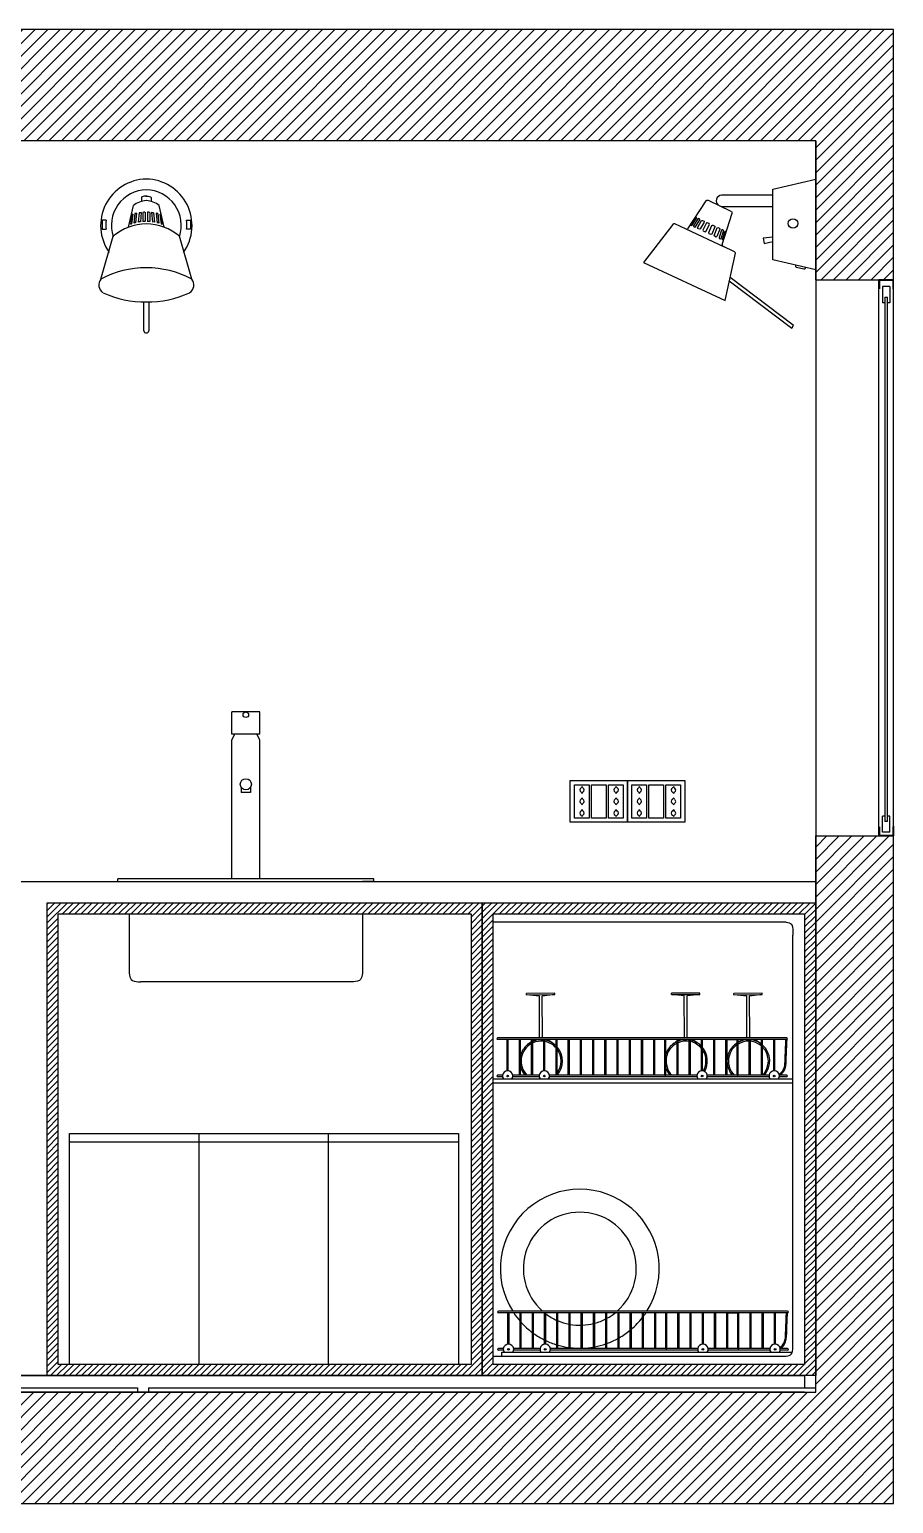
# Model space of a CAD drawing. Header units: millimetres. Extents: x 3813 to 53761, y -2555 to 21253.
# Drawn here: x 5500 to 7054, y 1226 to 3876 of the extents above; entities that cross this region are included whole.
import ezdxf

# ---------------------------------------------------------------- set-up
doc = ezdxf.new("R2010")
doc.units = ezdxf.units.MM
for name, color, linetype in [('A-WALL-FULL', 255, 'Continuous'), ('WIDE_SEZ', 1, 'Continuous'), ('XFINE_DET', 8, 'Continuous')]:
    doc.layers.add(name, color=color, linetype=linetype)
pattern_1 = [(45, (217.6939, 206.9422), (-0.56126601, 0.56126601), [])]

# ---------------------------------------------------------------- blocks, each defined once
blk = doc.blocks.new('d')
h = blk.add_hatch()
h.set_pattern_fill('ANSI31', color=0, scale=0.5)
h.set_pattern_definition([(45, (217.6939, 206.9422), (-1.122532, 1.122532), [])])
h.paths.add_polyline_path([(4741.75, 1964.87), (4417.63, 1964.87), (4417.63, 1944.87), (4727.75, 1944.87), (4727.75, 1919.87), (4741.75, 1919.87), (4741.75, 1919.88)])
h.paths.add_polyline_path([(4741.75, 1819.87), (4727.75, 1819.87), (4727.75, 1719.87), (4417.63, 1719.87), (4417.63, 1699.87), (4741.75, 1699.87)])
h.paths.add_polyline_path([(4441.75, 1944.87), (4437.75, 1944.87), (4437.75, 1720.67), (4441.75, 1720.67)])
h = blk.add_hatch()
h.set_pattern_fill('ANSI31', color=0, scale=0.25)
h.set_pattern_definition(pattern_1)
h.paths.add_polyline_path([(4589.5, 1807.87), (4589.5, 1722.87), (4667.75, 1722.87), (4667.75, 1807.87)])
h.paths.add_polyline_path([(4665.75, 1805.87), (4665.75, 1724.87), (4591.5, 1724.87), (4591.5, 1805.87)], flags=16)
h = blk.add_hatch()
h.set_pattern_fill('ANSI31', color=0, scale=0.25)
h.set_pattern_definition(pattern_1)
h.paths.add_polyline_path([(4667.75, 1807.87), (4667.75, 1722.87), (4727.75, 1722.87), (4727.75, 1807.87)])
h.paths.add_polyline_path([(4669.75, 1805.87), (4725.75, 1805.87), (4725.75, 1724.87), (4669.75, 1724.87)], flags=16)
at = {"layer": 'XFINE_DET'}
for points in [[(4741.75, 1918.2), (4741.5, 1918.2), (4741.5, 1919.62), (4739.37, 1919.62), (4739.37, 1918.2), (4739.12, 1918.2), (4739.12, 1919.87), (4741.75, 1919.87)], [(4741.75, 1821.53), (4741.5, 1821.53), (4741.5, 1820.12), (4739.37, 1820.12), (4739.37, 1821.53), (4739.12, 1821.53), (4739.12, 1819.87), (4741.75, 1819.87)]]:
    blk.add_hatch(color=256, dxfattribs=at).paths.add_polyline_path(points, flags=0)
for p, q in [((4727.75, 1919.87), (4727.75, 1944.87)), ((4727.75, 1919.87), (4727.75, 1852.09)), ((4741.75, 1919.87), (4739.12, 1919.87)), ((4727.75, 1852.09), (4727.75, 1819.87)), ((4727.75, 1819.87), (4727.75, 1722.87)), ((4502.75, 1811.67), (4727.75, 1811.67)), ((4602.25, 1811.67), (4604.25, 1811.67)), ((4648.25, 1811.67), (4646.25, 1811.67)), ((4589.5, 1722.87), (4589.5, 1807.87)), ((4667.75, 1807.87), (4667.75, 1722.87)), ((4669.75, 1775.49), (4669.75, 1776.19)), ((4660.05, 1722.87), (4441.75, 1722.87)), ((4727.75, 1722.87), (4441.75, 1722.87)), ((4443.75, 1722.87), (4725.75, 1722.87)), ((4727.75, 1722.87), (4660.05, 1722.87)), ((4725.75, 1722.87), (4725.75, 1720.67)), ((4725.75, 1719.87), (4443.75, 1719.87)), ((4485.75, 1720.67), (4605.75, 1720.67)), ((4605.75, 1720.67), (4605.75, 1719.87)), ((4607.75, 1720.67), (4607.75, 1719.87)), ((4607.75, 1720.67), (4727.75, 1720.67))]:
    blk.add_line(p, q)
at = {"layer": 'WIDE_SEZ'}
for p, q in [((4741.75, 1964.87), (4417.63, 1964.87)), ((4741.75, 1919.87), (4741.75, 1964.87)), ((4727.75, 1944.87), (4417.63, 1944.87)), ((4727.75, 1944.87), (4727.75, 1919.87)), ((4727.75, 1919.87), (4741.75, 1919.87)), ((4727.75, 1719.87), (4727.75, 1819.87)), ((4727.75, 1819.87), (4741.75, 1819.87)), ((4741.75, 1699.87), (4741.75, 1819.87)), ((4417.63, 1719.87), (4727.75, 1719.87)), ((4417.63, 1699.87), (4741.75, 1699.87))]:
    blk.add_line(p, q, dxfattribs=at)
for points in [[(4589.5, 1807.87), (4667.75, 1807.87), (4667.75, 1722.87), (4589.5, 1722.87)], [(4667.75, 1807.87), (4727.75, 1807.87), (4727.75, 1722.87), (4667.75, 1722.87)], [(4591.5, 1805.87), (4665.75, 1805.87), (4665.75, 1724.87), (4591.5, 1724.87)], [(4669.75, 1805.87), (4725.75, 1805.87), (4725.75, 1724.87), (4669.75, 1724.87)]]:
    blk.add_lwpolyline(points, close=True, dxfattribs=at)
at = {"layer": 'XFINE_DET'}
for p, q in [((4604.16, 1929.31), (4605.02, 1933.22)), ((4606.74, 1931.98), (4606.73, 1930.33)), ((4607.95, 1931.98), (4607.96, 1930.33)), ((4610.53, 1929.31), (4609.67, 1933.22)), ((4708.01, 1934.04), (4704.71, 1929.05)), ((4712.57, 1932.16), (4708.46, 1934.1)), ((4710.95, 1926.19), (4712.7, 1931.85)), ((4702.06, 1929.83), (4696.77, 1922.97)), ((4704.43, 1928.99), (4702.39, 1929.92)), ((4599.18, 1919.97), (4601.39, 1927.69)), ((4615.51, 1919.97), (4613.3, 1927.69)), ((4704.38, 1929.02), (4711.3, 1925.78)), ((4713.12, 1924.91), (4711.03, 1925.92)), ((4711.45, 1916.12), (4713.3, 1924.63)), ((4696.77, 1922.97), (4711.45, 1916.12)), ((4727.75, 1922.87), (4727.75, 1919.87)), ((4739.12, 1907.07), (4739.12, 1919.88)), ((4741.1, 1918.64), (4739.77, 1918.64)), ((4739.77, 1918.64), (4739.77, 1915.72)), ((4741.1, 1918.64), (4741.1, 1915.72)), ((4741.75, 1907.07), (4741.75, 1919.88)), ((4741.75, 1848.13), (4741.75, 1919.87)), ((4740.19, 1916.72), (4740.69, 1916.72)), ((4740.19, 1916.72), (4740.19, 1907.07)), ((4740.69, 1907.07), (4740.69, 1916.72)), ((4740.19, 1915.72), (4739.77, 1915.72)), ((4741.1, 1915.72), (4740.69, 1915.72)), ((4739.12, 1903.13), (4739.12, 1907.07)), ((4740.19, 1907.07), (4740.19, 1903.13)), ((4740.69, 1903.13), (4740.69, 1907.07)), ((4741.75, 1903.13), (4741.75, 1907.07)), ((4739.12, 1819.87), (4739.12, 1903.13)), ((4740.19, 1903.13), (4740.19, 1822.45)), ((4740.69, 1822.45), (4740.69, 1903.13)), ((4741.75, 1819.87), (4741.75, 1903.13)), ((4741.75, 1819.87), (4741.75, 1848.13)), ((4622.75, 1838.17), (4622.75, 1842.17)), ((4627.75, 1842.17), (4622.75, 1842.17)), ((4622.75, 1838.17), (4622.75, 1842.17)), ((4627.75, 1838.17), (4627.75, 1842.17)), ((4627.75, 1838.17), (4627.75, 1842.17)), ((4627.75, 1838.17), (4622.75, 1838.17)), ((4622.75, 1837.17), (4623.25, 1838.17)), ((4622.75, 1812.17), (4622.75, 1837.17)), ((4627.75, 1837.17), (4627.25, 1838.17)), ((4627.75, 1812.17), (4627.75, 1837.17)), ((4624.38, 1828.67), (4624.38, 1827.67)), ((4626.11, 1828.67), (4626.11, 1827.67)), ((4626.11, 1827.67), (4624.38, 1827.67)), ((4739.77, 1820.53), (4739.77, 1823.45)), ((4740.19, 1823.45), (4739.77, 1823.45)), ((4741.1, 1823.45), (4740.69, 1823.45)), ((4741.1, 1820.53), (4741.1, 1823.45)), ((4740.69, 1822.45), (4740.19, 1822.45)), ((4741.75, 1821.65), (4741.75, 1819.87)), ((4739.12, 1819.87), (4739.12, 1819.87)), ((4739.12, 1819.87), (4739.12, 1819.87)), ((4741.75, 1819.87), (4739.12, 1819.87)), ((4741.1, 1820.53), (4739.77, 1820.53)), ((4602.25, 1811.67), (4602.25, 1812.17)), ((4648.25, 1812.17), (4602.25, 1812.17)), ((4648.25, 1811.67), (4648.25, 1812.17)), ((4604.25, 1805.87), (4604.25, 1796.33)), ((4646.25, 1805.87), (4646.25, 1796.33)), ((4722.46, 1804.38), (4669.75, 1804.38)), ((4723.63, 1728.67), (4723.63, 1802.06)), ((4644.18, 1793.67), (4606.31, 1793.67)), ((4680.83, 1791.61), (4675.75, 1791.58)), ((4675.75, 1791.33), (4675.75, 1791.58)), ((4680.83, 1791.36), (4680.83, 1791.61)), ((4706.9, 1791.62), (4701.82, 1791.6)), ((4701.82, 1791.35), (4701.82, 1791.6)), ((4706.9, 1791.37), (4706.9, 1791.62)), ((4718.12, 1791.61), (4713.04, 1791.58)), ((4713.04, 1791.33), (4713.04, 1791.58)), ((4718.12, 1791.36), (4718.12, 1791.61)), ((4675.75, 1791.33), (4680.83, 1791.36)), ((4678.04, 1791.1), (4675.75, 1791.33)), ((4678.08, 1783.7), (4678.04, 1791.1)), ((4680.83, 1791.36), (4678.54, 1791.1)), ((4678.58, 1783.7), (4678.54, 1791.1)), ((4701.82, 1791.35), (4706.9, 1791.37)), ((4704.11, 1791.11), (4701.82, 1791.35)), ((4704.15, 1783.71), (4704.11, 1791.11)), ((4706.9, 1791.37), (4704.61, 1791.11)), ((4704.65, 1783.71), (4704.61, 1791.11)), ((4713.04, 1791.33), (4718.12, 1791.36)), ((4715.33, 1791.1), (4713.04, 1791.33)), ((4715.37, 1783.7), (4715.33, 1791.1)), ((4718.12, 1791.36), (4715.83, 1791.1)), ((4715.87, 1783.7), (4715.83, 1791.1)), ((4722.53, 1783.58), (4670.54, 1783.58)), ((4722.53, 1783.28), (4670.54, 1783.28)), ((4672.24, 1777.66), (4672.24, 1783.28)), ((4672.44, 1777.66), (4672.44, 1783.28)), ((4674.44, 1776.87), (4674.44, 1783.28)), ((4674.64, 1776.87), (4674.64, 1783.28)), ((4676.64, 1776.87), (4676.64, 1783.28)), ((4676.84, 1776.87), (4676.84, 1783.28)), ((4678.84, 1777.66), (4678.84, 1783.28)), ((4679.04, 1777.66), (4679.04, 1783.28)), ((4681.04, 1776.87), (4681.04, 1783.28)), ((4681.24, 1776.87), (4681.24, 1783.28)), ((4683.24, 1776.87), (4683.24, 1783.28)), ((4683.44, 1776.87), (4683.44, 1783.28)), ((4685.44, 1776.87), (4685.44, 1783.28)), ((4685.64, 1776.87), (4685.64, 1783.28)), ((4687.64, 1776.87), (4687.64, 1783.28)), ((4687.84, 1776.87), (4687.84, 1783.28)), ((4689.84, 1776.87), (4689.84, 1783.28)), ((4690.04, 1776.87), (4690.04, 1783.28)), ((4692.04, 1776.87), (4692.04, 1783.28)), ((4692.24, 1776.87), (4692.24, 1783.28)), ((4694.24, 1776.87), (4694.24, 1783.28)), ((4694.44, 1776.87), (4694.44, 1783.28)), ((4696.44, 1776.87), (4696.44, 1783.28)), ((4696.64, 1776.87), (4696.64, 1783.28)), ((4698.64, 1776.87), (4698.64, 1783.28)), ((4698.84, 1776.87), (4698.84, 1783.28)), ((4700.61, 1776.87), (4700.61, 1783.28)), ((4700.81, 1776.87), (4700.81, 1783.28)), ((4702.81, 1776.87), (4702.81, 1783.28)), ((4703.01, 1776.87), (4703.01, 1783.28)), ((4705.01, 1776.87), (4705.01, 1783.28)), ((4705.21, 1776.87), (4705.21, 1783.28)), ((4707.21, 1777.66), (4707.21, 1783.28)), ((4707.41, 1777.66), (4707.41, 1783.28)), ((4709.41, 1776.87), (4709.41, 1783.28)), ((4709.61, 1776.87), (4709.61, 1783.28)), ((4711.61, 1776.87), (4711.61, 1783.28)), ((4711.81, 1783.28), (4713.59, 1783.28)), ((4711.81, 1776.87), (4711.81, 1783.28)), ((4713.59, 1776.87), (4713.59, 1783.28)), ((4713.79, 1776.87), (4713.79, 1783.28)), ((4715.79, 1776.87), (4715.79, 1783.28)), ((4715.99, 1776.87), (4715.99, 1783.28)), ((4717.99, 1776.87), (4717.99, 1783.28)), ((4718.19, 1776.87), (4718.19, 1783.28)), ((4720.19, 1777.66), (4720.19, 1783.28)), ((4720.39, 1777.66), (4720.39, 1783.28)), ((4669.75, 1776.19), (4723.63, 1776.19)), ((4671.41, 1776.87), (4670.54, 1776.87)), ((4671.41, 1776.57), (4670.54, 1776.57)), ((4678.01, 1776.87), (4673.27, 1776.87)), ((4678.01, 1776.57), (4673.27, 1776.57)), ((4706.39, 1776.87), (4679.87, 1776.87)), ((4706.39, 1776.57), (4679.87, 1776.57)), ((4700.61, 1776.87), (4700.81, 1776.87)), ((4707.31, 1776.88), (4707.31, 1776.88)), ((4719.36, 1776.87), (4708.24, 1776.87)), ((4719.36, 1776.57), (4708.24, 1776.57)), ((4713.59, 1776.87), (4713.79, 1776.87)), ((4722.53, 1776.87), (4721.21, 1776.87)), ((4722.53, 1776.57), (4721.21, 1776.57)), ((4669.75, 1775.49), (4723.63, 1775.49)), ((4593.5, 1764.87), (4593.5, 1766.37)), ((4593.5, 1766.37), (4663.5, 1766.37)), ((4616.8, 1766.37), (4616.8, 1724.87)), ((4640.1, 1724.87), (4640.1, 1766.37)), ((4663.5, 1766.37), (4663.5, 1764.87)), ((4593.5, 1724.87), (4593.5, 1764.87)), ((4593.5, 1764.87), (4663.5, 1764.87)), ((4593.5, 1764.87), (4616.8, 1764.87)), ((4663.5, 1764.87), (4663.5, 1724.87)), ((4722.68, 1734.44), (4670.69, 1734.44)), ((4722.68, 1734.14), (4670.69, 1734.14)), ((4672.39, 1728.51), (4672.39, 1734.14)), ((4672.59, 1728.51), (4672.59, 1734.14)), ((4674.59, 1727.73), (4674.59, 1734.14)), ((4674.79, 1727.73), (4674.79, 1734.14)), ((4676.79, 1727.73), (4676.79, 1734.14)), ((4676.99, 1727.73), (4676.99, 1734.14)), ((4678.99, 1728.51), (4678.99, 1734.14)), ((4679.19, 1728.51), (4679.19, 1734.14)), ((4681.19, 1727.73), (4681.19, 1734.14)), ((4681.39, 1727.73), (4681.39, 1734.14)), ((4683.39, 1727.73), (4683.39, 1734.14)), ((4683.59, 1727.73), (4683.59, 1734.14)), ((4685.59, 1727.73), (4685.59, 1734.14)), ((4685.79, 1727.73), (4685.79, 1734.14)), ((4687.79, 1727.73), (4687.79, 1734.14)), ((4687.99, 1727.73), (4687.99, 1734.14)), ((4689.99, 1727.73), (4689.99, 1734.14)), ((4690.19, 1727.73), (4690.19, 1734.14)), ((4692.19, 1727.73), (4692.19, 1734.14)), ((4692.39, 1727.73), (4692.39, 1734.14)), ((4694.39, 1727.73), (4694.39, 1734.14)), ((4694.59, 1727.73), (4694.59, 1734.14)), ((4696.59, 1727.73), (4696.59, 1734.14)), ((4696.79, 1727.73), (4696.79, 1734.14)), ((4698.79, 1727.73), (4698.79, 1734.14)), ((4698.99, 1727.73), (4698.99, 1734.14)), ((4700.76, 1727.73), (4700.76, 1734.14)), ((4700.96, 1727.73), (4700.96, 1734.14)), ((4702.96, 1727.73), (4702.96, 1734.14)), ((4703.16, 1727.73), (4703.16, 1734.14)), ((4705.16, 1727.73), (4705.16, 1734.14)), ((4705.36, 1727.73), (4705.36, 1734.14)), ((4707.36, 1728.51), (4707.36, 1734.14)), ((4707.56, 1728.51), (4707.56, 1734.14)), ((4709.56, 1727.73), (4709.56, 1734.14)), ((4709.76, 1727.73), (4709.76, 1734.14)), ((4711.76, 1727.73), (4711.76, 1734.14)), ((4711.96, 1734.14), (4713.74, 1734.14)), ((4711.96, 1727.73), (4711.96, 1734.14)), ((4713.74, 1727.73), (4713.74, 1734.14)), ((4713.94, 1727.73), (4713.94, 1734.14)), ((4715.94, 1727.73), (4715.94, 1734.14)), ((4716.14, 1727.73), (4716.14, 1734.14)), ((4718.14, 1727.73), (4718.14, 1734.14)), ((4718.34, 1727.73), (4718.34, 1734.14)), ((4720.34, 1728.51), (4720.34, 1734.14)), ((4720.54, 1728.51), (4720.54, 1734.14)), ((4669.75, 1726.35), (4722.46, 1726.35)), ((4671.56, 1727.73), (4670.69, 1727.73)), ((4671.56, 1727.43), (4670.69, 1727.43)), ((4671.3, 1726.35), (4671.3, 1727.05)), ((4671.3, 1727.05), (4723.54, 1727.05)), ((4678.16, 1727.73), (4673.42, 1727.73)), ((4678.16, 1727.43), (4673.42, 1727.43)), ((4706.54, 1727.73), (4680.02, 1727.73)), ((4706.54, 1727.43), (4680.02, 1727.43)), ((4700.76, 1727.73), (4700.96, 1727.73)), ((4719.51, 1727.73), (4708.39, 1727.73)), ((4719.51, 1727.43), (4708.39, 1727.43)), ((4713.74, 1727.73), (4713.94, 1727.73)), ((4722.68, 1727.73), (4721.36, 1727.73)), ((4722.68, 1727.43), (4721.36, 1727.43))]:
    blk.add_line(p, q, dxfattribs=at)
for points in [[(4727.75, 1937.98), (4727.75, 1921.64), (4720.06, 1923.46), (4720.06, 1936.16), (4727.75, 1937.98)], [(4727.75, 1937.98), (4727.75, 1921.64)], [(4720.06, 1935.06), (4710.82, 1935.06)], [(4606.03, 1931.89), (4605.9, 1930.22)], [(4606.4, 1931.94), (4606.27, 1930.27)], [(4607.11, 1932), (4607.11, 1930.34)], [(4607.58, 1932), (4607.58, 1930.34)], [(4608.29, 1931.94), (4608.43, 1930.27)], [(4608.66, 1931.89), (4608.79, 1930.22)], [(4710.82, 1933.05), (4720.06, 1933.05)], [(4600.1, 1930.56), (4599.41, 1930.56), (4599.41, 1928.94), (4600.11, 1928.94)], [(4604.72, 1931.59), (4604.49, 1929.85)], [(4604.93, 1931.66), (4604.7, 1929.91)], [(4605.3, 1931.75), (4605.08, 1930.04)], [(4605.6, 1931.82), (4605.38, 1930.11)], [(4609.09, 1931.82), (4609.31, 1930.11)], [(4609.39, 1931.75), (4609.61, 1930.04)], [(4609.76, 1931.66), (4609.99, 1929.91)], [(4609.97, 1931.59), (4610.2, 1929.85)], [(4614.59, 1930.56), (4615.28, 1930.56), (4615.28, 1928.94), (4614.58, 1928.94)], [(4707.69, 1930.25), (4706.99, 1929.01), (4706.84, 1928.95), (4706.57, 1929.08), (4706.5, 1929.23), (4707.23, 1930.51), (4707.36, 1930.55), (4707.67, 1930.4), (4707.7, 1930.29)], [(4709.62, 1929.38), (4709.05, 1928.07), (4708.92, 1928), (4708.59, 1928.14), (4708.5, 1928.35), (4709.05, 1929.6), (4709.21, 1929.68), (4709.22, 1929.68), (4709.59, 1929.48), (4709.62, 1929.38)], [(4710.49, 1928.95), (4709.99, 1927.62), (4709.87, 1927.55), (4709.57, 1927.68), (4709.47, 1927.83), (4710.01, 1929.19), (4710.15, 1929.24), (4710.47, 1929.12), (4710.5, 1928.99)], [(4720.06, 1927.52), (4718.32, 1927.36), (4718.47, 1926.37), (4720.06, 1926.73)], [(4725.93, 1922.07), (4725.78, 1921.8), (4725.59, 1921.77), (4724.32, 1922.07), (4724.15, 1922.18), (4724.18, 1922.48)], [(4712.37, 1920.35), (4723.67, 1911.77), (4723.47, 1911.09), (4712.21, 1919.62)], [(4606.87, 1910.66), (4606.89, 1915.89)], [(4607.8, 1915.89), (4607.8, 1910.66)]]:
    blk.add_lwpolyline(points, dxfattribs=at)
for points in [[(4607.44, 1934.92, 0.075123), (4606.54, 1934.8, 0.081859), (4606.48, 1933.95)], [(4607.25, 1934.92, -0.075123), (4608.15, 1934.8, -0.081859), (4608.21, 1933.95)]]:
    blk.add_lwpolyline(points, format="xyb", dxfattribs=at)
for points in [[(4706.32, 1930.93), (4706.34, 1931.02), (4706.22, 1931.08), (4706.13, 1931), (4705.33, 1929.76), (4705.31, 1929.7), (4705.41, 1929.62), (4705.52, 1929.68)], [(4706.89, 1930.65), (4706.88, 1930.76), (4706.65, 1930.88), (4706.54, 1930.83), (4705.77, 1929.58), (4705.77, 1929.46), (4706.01, 1929.35), (4706.13, 1929.41)], [(4708.64, 1929.81), (4708.58, 1929.98), (4708.25, 1930.13), (4708.1, 1930.09), (4707.46, 1928.81), (4707.48, 1928.69), (4707.85, 1928.49), (4708.01, 1928.55)], [(4711.18, 1928.63), (4711.18, 1928.77), (4710.93, 1928.88), (4710.81, 1928.78), (4710.37, 1927.46), (4710.4, 1927.29), (4710.61, 1927.2), (4710.72, 1927.26)], [(4711.39, 1928.55), (4711.45, 1928.63), (4711.57, 1928.59), (4711.58, 1928.46), (4711.17, 1927.12), (4711.1, 1926.98), (4710.98, 1927.03), (4710.96, 1927.12)], [(4683.61, 1829.86), (4693.92, 1829.86), (4693.92, 1822.36), (4683.61, 1822.36)], [(4684.34, 1829.09), (4687, 1829.09), (4687, 1823.06), (4684.34, 1823.06)], [(4687.41, 1829.09), (4690.07, 1829.09), (4690.07, 1823.06), (4687.41, 1823.06)], [(4690.48, 1829.09), (4693.14, 1829.09), (4693.14, 1823.06), (4690.48, 1823.06)], [(4693.92, 1829.86), (4704.23, 1829.86), (4704.23, 1822.36), (4693.92, 1822.36)], [(4694.65, 1829.09), (4697.31, 1829.09), (4697.31, 1823.06), (4694.65, 1823.06)], [(4697.72, 1829.09), (4700.38, 1829.09), (4700.38, 1823.06), (4697.72, 1823.06)], [(4700.79, 1829.09), (4703.45, 1829.09), (4703.45, 1823.06), (4700.79, 1823.06)]]:
    blk.add_lwpolyline(points, close=True, dxfattribs=at)
for centre, radius in [((4723.66, 1929.99), 0.857), ((4625.25, 1841.67), 0.5), ((4625.25, 1829.17), 1), ((4672.34, 1776.72), 0.162), ((4678.94, 1776.72), 0.162), ((4707.31, 1776.72), 0.162), ((4720.29, 1776.72), 0.162), ((4672.49, 1727.58), 0.162), ((4679.09, 1727.58), 0.162), ((4707.46, 1727.58), 0.162), ((4720.44, 1727.58), 0.162)]:
    blk.add_circle(centre, radius, dxfattribs=at)
for centre, radius, start, end in [((4607.52, 1929.59), 8.39, 91.1569, 215.2207), ((4607.18, 1929.59), 8.39, 324.7793, 88.8431), ((4607.52, 1929.59), 6.46, 91.5035, 197.8646), ((4607.18, 1929.59), 6.46, 342.1354, 88.4965), ((4710.84, 1934.05), 1, 91.4819, 231.4198), ((4607.61, 1929.86), 4.25, 93.6223, 127.695), ((4607.49, 1922.51), 9.5, 96.6021, 98.8277), ((4607.49, 1922.51), 9.5, 92.3148, 94.5389), ((4607.08, 1929.86), 4.25, 52.305, 86.3777), ((4607.2, 1922.51), 9.5, 85.4611, 87.6852), ((4607.2, 1922.51), 9.5, 81.1723, 83.3979), ((4708.27, 1933.78), 0.367, 59.061, 135.5151), ((4710.84, 1934.05), 1, 258.1685, 268.5181), ((4712.48, 1931.94), 0.239, 338.5446, 66.2877), ((4609.68, 1929.84), 9.6, 175.716, 185.4054), ((4607.49, 1920.41), 9.5, 90.8839, 129.9742), ((4607.26, 1920.76), 9.5, 105.6205, 106.9428), ((4607.49, 1922.51), 9.5, 105.6205, 106.9428), ((4607.27, 1920.8), 9.5, 101.5074, 103.3426), ((4607.49, 1922.51), 9.5, 101.5074, 103.3426), ((4607.36, 1920.84), 9.5, 96.6021, 98.8277), ((4607.49, 1920.86), 9.5, 92.3148, 94.5732), ((4607.2, 1920.41), 9.5, 50.0258, 89.1161), ((4607.2, 1920.86), 9.5, 85.4268, 87.6852), ((4607.33, 1920.84), 9.5, 81.1723, 83.3979), ((4607.2, 1922.51), 9.5, 76.6574, 78.4926), ((4607.42, 1920.8), 9.5, 76.6574, 78.4926), ((4607.2, 1922.51), 9.5, 73.0572, 74.3795), ((4607.43, 1920.76), 9.5, 73.0572, 74.3795), ((4605.02, 1929.84), 9.6, 354.5946, 4.284), ((4702.3, 1929.59), 0.341, 75.5348, 135.6508), ((4704.54, 1929.2), 0.231, 242.8741, 318.8387), ((4711.18, 1926.11), 0.247, 159.8787, 231.4759), ((4712.93, 1924.58), 0.382, 8.042, 59.3382), ((4607.32, 1904.78), 17.24, 89.9261, 118.1925), ((4607.37, 1904.78), 17.24, 61.8075, 90.0739), ((4600.44, 1918.92), 1.64, 140.2872, 237.2568), ((4614.25, 1918.92), 1.64, 302.7432, 39.7128), ((4606.78, 1932.58), 16.68, 244.3432, 271.9434), ((4607.91, 1932.58), 16.68, 268.0566, 295.6568), ((4607.34, 1910.78), 0.478, 194.3227, 345.6773), ((4685.72, 1828.14), 0.402, 113.3666, 246.2003), ((4685.72, 1828.14), 0.402, 294.3243, 66.1088), ((4691.85, 1828.14), 0.402, 113.3666, 246.2003), ((4691.85, 1828.14), 0.402, 294.3243, 66.1088), ((4696.03, 1828.14), 0.402, 113.3666, 246.2003), ((4696.03, 1828.14), 0.402, 294.3243, 66.1088), ((4702.16, 1828.14), 0.402, 113.3666, 246.2003), ((4702.16, 1828.14), 0.402, 294.3243, 66.1088), ((4685.72, 1826.09), 0.402, 113.3666, 246.2003), ((4685.72, 1826.09), 0.402, 294.3243, 66.1088), ((4691.85, 1826.09), 0.402, 113.3666, 246.2003), ((4691.85, 1826.09), 0.402, 294.3243, 66.1088), ((4696.03, 1826.09), 0.402, 113.3666, 246.2003), ((4696.03, 1826.09), 0.402, 294.3243, 66.1088), ((4702.16, 1826.09), 0.402, 113.3666, 246.2003), ((4702.16, 1826.09), 0.402, 294.3243, 66.1088), ((4685.72, 1823.98), 0.402, 113.3666, 246.2003), ((4685.72, 1823.98), 0.402, 294.3243, 66.1088), ((4691.85, 1823.98), 0.402, 113.3666, 246.2003), ((4691.85, 1823.98), 0.402, 294.3243, 66.1088), ((4696.03, 1823.98), 0.402, 113.3666, 246.2003), ((4696.03, 1823.98), 0.402, 294.3243, 66.1088), ((4702.16, 1823.98), 0.402, 113.3666, 246.2003), ((4702.16, 1823.98), 0.402, 294.3243, 66.1088), ((4670.54, 1783.43), 0.15, 90, 270), ((4677.83, 1783.7), 0.25, 332.3829, 0.3035), ((4678.83, 1783.7), 0.25, 180.3035, 208.9962), ((4703.9, 1783.71), 0.25, 329.1862, 0.3035), ((4704.9, 1783.71), 0.25, 180.3035, 212.2382), ((4715.12, 1783.7), 0.25, 331.9115, 0.3035), ((4716.12, 1783.7), 0.25, 180.3035, 209.4738), ((4722.53, 1783.43), 0.15, 270, 90), ((4678.35, 1779.4), 3.84, 123.7486, 165.3854), ((4678.35, 1779.4), 3.59, 118.5148, 224.7524), ((4679.06, 1779.18), 4.43, 123.0694, 129.812), ((4678.35, 1779.4), 3.84, 116.5049, 123.7486), ((4679.06, 1779.18), 4.43, 112.3208, 120.0338), ((4678.35, 1779.4), 3.84, 82.6903, 113.2122), ((4678.35, 1779.4), 3.59, 82.1776, 114.9366), ((4678.35, 1779.4), 3.84, 56.8585, 79.6669), ((4678.35, 1779.4), 3.59, 41.4449, 78.9378), ((4677.65, 1779.18), 4.43, 50.7951, 67.9347), ((4678.35, 1779.4), 3.84, 45.5136, 56.8585), ((4678.35, 1779.4), 3.84, 318.8402, 41.1598), ((4678.35, 1779.4), 3.59, 323.6454, 36.3546), ((4704.42, 1779.41), 3.84, 123.7486, 160.318), ((4704.42, 1779.41), 3.59, 116.7116, 225.0269), ((4705.13, 1779.2), 4.43, 121.5392, 129.812), ((4704.42, 1779.41), 3.84, 114.8476, 123.7486), ((4705.13, 1779.2), 4.43, 112.7317, 118.5509), ((4704.42, 1779.41), 3.84, 81.1817, 111.5966), ((4704.42, 1779.41), 3.59, 80.5615, 113.1867), ((4704.42, 1779.41), 3.84, 56.8585, 78.1448), ((4704.42, 1779.41), 3.59, 38.9698, 77.305), ((4703.72, 1779.19), 4.43, 50.7951, 67.5194), ((4704.42, 1779.41), 3.84, 43.3805, 56.8585), ((4704.42, 1779.41), 3.84, 330.8505, 38.8358), ((4704.42, 1779.41), 3.59, 330.3308, 33.566), ((4715.64, 1779.4), 3.84, 123.7486, 176.2003), ((4715.64, 1779.4), 3.59, 124.9665, 224.7933), ((4716.35, 1779.18), 4.43, 128.5447, 129.812), ((4715.64, 1779.4), 3.84, 122.3946, 123.7486), ((4716.35, 1779.18), 4.43, 112.3827, 125.3087), ((4715.64, 1779.4), 3.84, 87.836, 118.9215), ((4715.64, 1779.4), 3.59, 87.6851, 121.153), ((4715.64, 1779.4), 3.84, 56.8585, 84.8423), ((4715.64, 1779.4), 3.59, 49.1651, 84.4817), ((4714.94, 1779.18), 4.43, 50.7951, 67.8722), ((4715.64, 1779.4), 3.84, 52.3188, 56.8585), ((4715.64, 1779.4), 3.84, 318.8402, 48.44), ((4715.64, 1779.4), 3.59, 315.2067, 44.7933), ((4678.35, 1779.4), 3.84, 194.6146, 221.1598), ((4704.42, 1779.41), 3.84, 173.572, 186.428), ((4715.64, 1779.4), 3.84, 183.7997, 221.1958), ((4670.54, 1776.72), 0.15, 90, 270), ((4672.34, 1776.72), 0.94, 325.48, 214.52), ((4678.94, 1776.72), 0.94, 325.48, 214.52), ((4678.35, 1779.4), 3.59, 315.2067, 318.5551), ((4704.42, 1779.41), 3.84, 199.682, 221.4017), ((4707.31, 1776.72), 0.94, 325.48, 214.52), ((4720.29, 1776.72), 0.94, 325.48, 214.52), ((4722.53, 1776.72), 0.15, 270, 90), ((4670.69, 1734.29), 0.15, 90, 270), ((4722.68, 1734.29), 0.15, 270, 90), ((4672.49, 1727.58), 0.94, 325.48, 214.52), ((4679.09, 1727.58), 0.94, 325.48, 214.52), ((4707.46, 1727.58), 0.94, 325.48, 214.52), ((4720.44, 1727.58), 0.94, 325.48, 214.52), ((4670.69, 1727.58), 0.15, 90, 270), ((4722.68, 1727.58), 0.15, 270, 90)]:
    blk.add_arc(centre, radius, start, end, dxfattribs=at)
at = {"layer": 'XFINE_DET', "linetype": 'ByBlock'}
for centre, radius, start, end in [((4685.17, 1791.22), 10.16, 231.35, 231.4943), ((4685.32, 1742.07), 14.29, 327.6993, 212.3007), ((4685.32, 1742.07), 10.16, 311.284, 228.716), ((4685.32, 1742.07), 14.29, 213.7356, 221.3495), ((4685.32, 1742.07), 10.16, 231.35, 231.4943), ((4685.32, 1742.07), 10.16, 232.9216, 246.0427), ((4685.32, 1742.07), 10.16, 298.6704, 308.65), ((4685.32, 1742.07), 14.29, 310.4762, 322.1028), ((4685.32, 1742.07), 14.29, 323.4283, 326.2644), ((4685.32, 1742.07), 14.29, 222.5493, 233.3652), ((4685.32, 1742.07), 14.29, 234.3583, 243.7217), ((4685.32, 1742.07), 10.16, 247.2711, 259.0752), ((4685.32, 1742.07), 10.16, 260.2217, 271.548), ((4685.32, 1742.07), 10.16, 272.6767, 284.0961), ((4685.32, 1742.07), 10.16, 285.2621, 297.3926), ((4685.32, 1742.07), 14.29, 299.6797, 309.4299), ((4685.32, 1742.07), 14.29, 244.6128, 253.2168), ((4685.32, 1742.07), 14.29, 254.0527, 262.2546), ((4685.32, 1742.07), 14.29, 263.0633, 271.1007), ((4685.32, 1742.07), 14.29, 271.9031, 279.9734), ((4685.32, 1742.07), 14.29, 280.7888, 289.0972), ((4685.32, 1742.07), 14.29, 289.9482, 298.7607)]:
    blk.add_arc(centre, radius, start, end, dxfattribs=at)
at = {"layer": 'XFINE_DET'}
for centre, start_param, end_param in [((4685.72, 1828.14), 5.42058, 7.142383), ((4691.85, 1828.14), 5.42058, 7.142383), ((4696.03, 1828.14), 5.42058, 7.142383), ((4702.17, 1828.14), 5.42058, 7.142383), ((4685.72, 1828.14), 8.545266, 10.307697), ((4685.72, 1826.09), 5.42058, 7.142383), ((4691.85, 1828.14), 8.545266, 10.307697), ((4691.85, 1826.09), 5.42058, 7.142383), ((4696.03, 1828.14), 8.545266, 10.307697), ((4696.03, 1826.09), 5.42058, 7.142383), ((4702.17, 1828.14), 8.545266, 10.307697), ((4702.17, 1826.09), 5.42058, 7.142383), ((4685.72, 1826.09), 8.545266, 10.307697), ((4685.72, 1823.98), 5.42058, 7.142383), ((4685.72, 1823.98), 8.545266, 10.307697), ((4691.85, 1826.09), 8.545266, 10.307697), ((4691.85, 1823.98), 5.42058, 7.142383), ((4691.85, 1823.98), 8.545266, 10.307697), ((4696.03, 1826.09), 8.545266, 10.307697), ((4696.03, 1823.98), 5.42058, 7.142383), ((4696.03, 1823.98), 8.545266, 10.307697), ((4702.17, 1826.09), 8.545266, 10.307697), ((4702.17, 1823.98), 8.545266, 10.307697), ((4702.17, 1823.98), 5.42058, 7.142383)]:
    blk.add_ellipse(centre, major_axis=(0, 0.571), ratio=0.372094, start_param=start_param, end_param=end_param, dxfattribs=at)
for points in [[(4722.46, 1804.38), (4723.36, 1804.02), (4723.62, 1802.81), (4723.63, 1802.06)], [(4604.25, 1796.33), (4604.84, 1793.91), (4606.31, 1793.67)], [(4646.25, 1796.33), (4645.66, 1793.91), (4644.18, 1793.67)], [(4721.27, 1776.87), (4721.99, 1777.56), (4722.44, 1779.65), (4722.59, 1783.28)], [(4721.36, 1727.73), (4722.09, 1728.41), (4722.53, 1730.51), (4722.68, 1734.14)], [(4722.46, 1726.35), (4723.36, 1726.71), (4723.62, 1727.92), (4723.63, 1728.67)]]:
    blk.add_spline(points, degree=3, dxfattribs=at)
for points in [[(4721.21, 1777.08), (4721.27, 1777.13), (4721.39, 1777.22), (4721.62, 1777.42), (4721.73, 1777.54), (4721.97, 1777.85), (4722.06, 1778.09), (4722.19, 1778.63), (4722.21, 1778.93), (4722.24, 1779.5), (4722.25, 1779.77), (4722.27, 1780.29), (4722.28, 1780.54), (4722.3, 1781.3), (4722.33, 1781.8), (4722.36, 1782.63), (4722.38, 1782.96), (4722.39, 1783.28)], [(4721.3, 1727.94), (4721.36, 1727.98), (4721.48, 1728.08), (4721.71, 1728.28), (4721.82, 1728.39), (4722.06, 1728.71), (4722.15, 1728.95), (4722.28, 1729.49), (4722.3, 1729.79), (4722.33, 1730.36), (4722.34, 1730.62), (4722.36, 1731.14), (4722.37, 1731.4), (4722.4, 1732.16), (4722.42, 1732.66), (4722.45, 1733.48), (4722.47, 1733.81), (4722.48, 1734.14)]]:
    blk.add_open_spline(points, degree=3, knots=[0, 0, 0, 0, 0.452809, 0.452809, 0.965834, 0.965834, 1.852097, 1.852097, 2.73836, 2.73836, 3.490646, 3.490646, 4.242932, 4.242932, 5.747504, 5.747504, 6.770922, 6.770922, 6.770922, 6.770922], dxfattribs=at)

msp = doc.modelspace()

# ---------------------------------------------------------------- block references
at = {"layer": 'A-WALL-FULL', "xscale": 10, "yscale": 10, "zscale": 10}
msp.add_blockref('d', (-40363.5, -15772.6), dxfattribs=at)

doc.saveas('drawing.dxf')
